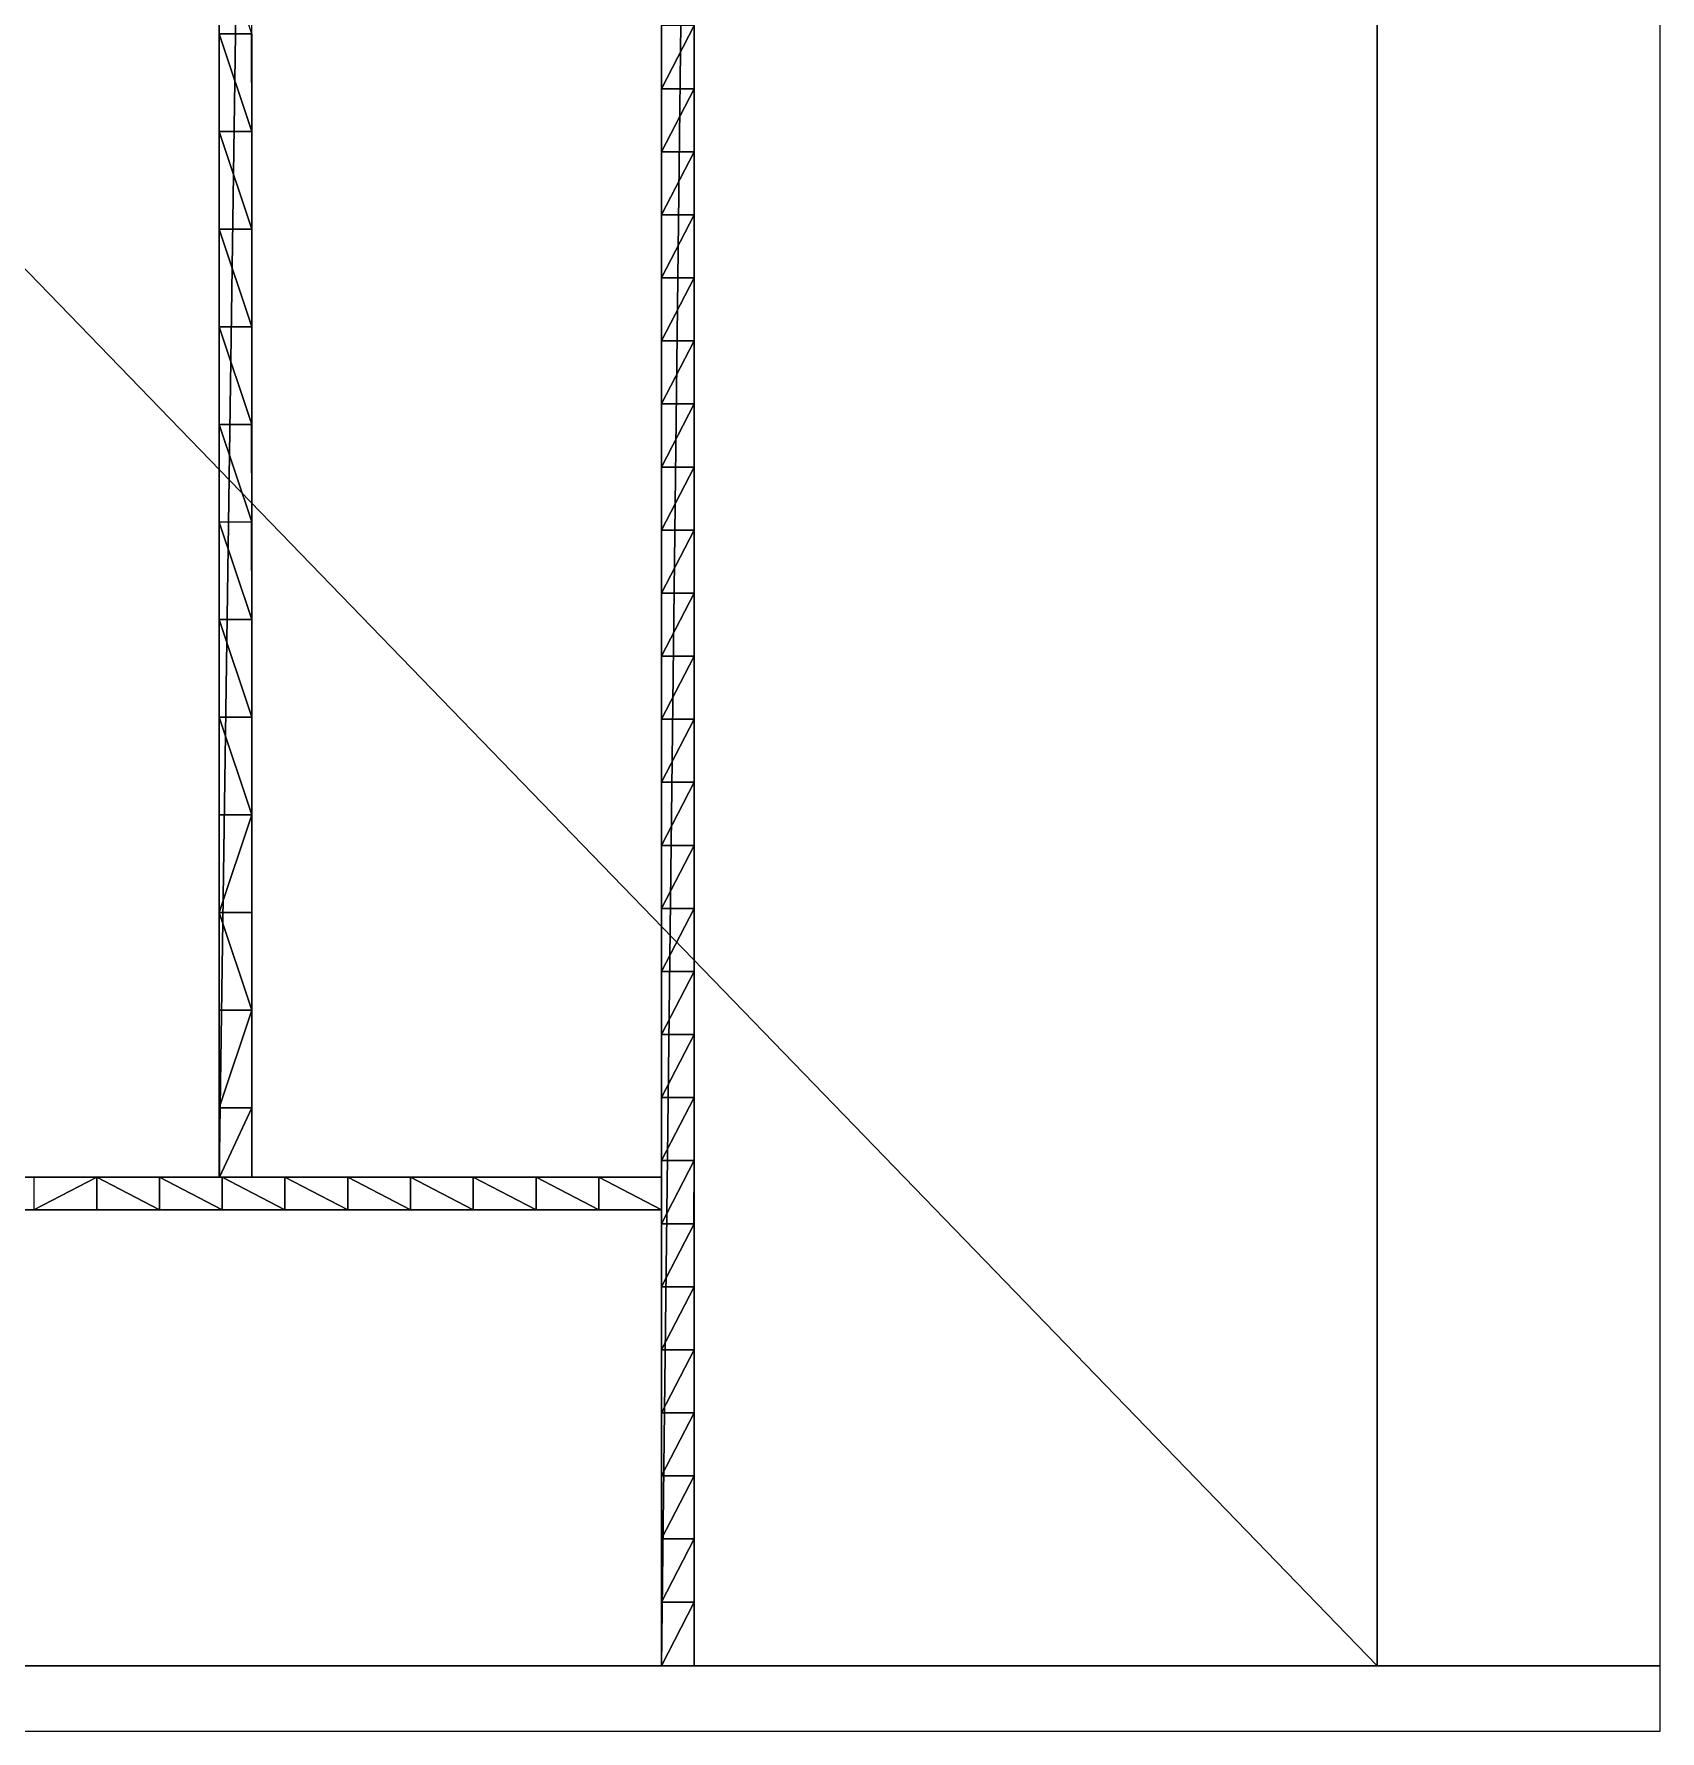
# Model space of a CAD drawing. Extents: x -240 to 260, y -480 to 0.
# Drawn here: x 10 to 260, y -480 to -219.2 of the extents above; entities that cross this region are included whole.
import ezdxf

# ---------------------------------------------------------------- set-up
doc = ezdxf.new("R2010")
doc.units = 0
doc.layers.get('0').update_dxf_attribs({"linetype": 'CONTINUOUS'})
doc.layers.add('BRANCO', color=7, linetype='CONTINUOUS')

msp = doc.modelspace()

# ---------------------------------------------------------------- linework, layer by layer
at = {"linetype": 'CONTINUOUS'}
msp.add_line((-240, -480), (260, -480), dxfattribs=at)
for points in [[(216.5, 0), (216.5, -470), (260, -470), (260, 0)], [(260, -470), (-240, -470), (-240, -480), (260, -480)]]:
    msp.add_3dface(points, dxfattribs=at)
at = {"layer": 'BRANCO'}
for points in [[(-196.5, -43.5, -74), (-196.5, -469.9996, -74), (216.5, -469.9996, -74), (-196.5, -43.5, -74)], [(-196.5, -43.5, -74), (216.5, -469.9996, -74), (216.5, -43.5, -74), (-196.5, -43.5, -74)], [(38.5, -394.8954, -73.93039), (43.48457, -43.50073, -73.93039), (38.48457, -43.50696, -73.93039), (38.5, -394.8954, -73.93039)], [(38.5, -394.8954, -73.93039), (43.5, -394.8891, -73.93039), (43.48457, -43.50073, -73.93039), (38.5, -394.8954, -73.93039)], [(106.5, -469.9996, -73.99706), (111.5, -469.9996, -73.99706), (111.5, -43.49957, -73.99706), (106.5, -469.9996, -73.99706)], [(106.5, -469.9996, -73.99706), (111.5, -43.49957, -73.99706), (106.5, -43.49957, -73.99706), (106.5, -469.9996, -73.99706)], [(216.5, -469.9996, -74), (216.5, -469.9996), (216.5, -43.5, -74), (216.5, -469.9996, -74)], [(216.5, -43.5, -74), (216.5, -469.9996), (216.5, -43.5), (216.5, -43.5, -74)], [(43.49229, -219.1949, -0.29951), (38.49229, -204.1949, -0.29951), (38.48457, -219.2028, -0.29951), (43.49229, -219.1949, -0.29951)], [(38.49229, -219.2012, -0.29951), (38.49229, -204.2012, -0.29951), (38.49229, -219.2012, -73.93039), (38.49229, -219.2012, -0.29951)], [(38.49229, -219.2012, -73.93039), (38.49229, -204.2012, -0.29951), (38.49229, -204.2012, -73.93039), (38.49229, -219.2012, -73.93039)], [(106.5, -227.6096, -0.34158), (106.5, -217.9196, -0.78316), (106.5, -227.6096, -73.99706), (106.5, -227.6096, -0.34158)], [(106.5, -227.6096, -73.99706), (106.5, -217.9196, -0.78316), (106.5, -217.9196, -73.99706), (106.5, -227.6096, -73.99706)], [(111.5, -217.9196, -0.78316), (106.5, -217.9196, -0.78316), (106.5, -227.6096, -0.34158), (111.5, -217.9196, -0.78316)], [(111.5, -217.9196, -0.78316), (106.5, -227.6096, -0.34158), (111.5, -227.6096, -0.34158), (111.5, -217.9196, -0.78316)], [(111.5, -217.9196, -0.78316), (111.5, -227.6096, -0.34158), (111.5, -227.6096, -73.99706), (111.5, -217.9196, -0.78316)], [(111.5, -217.9196, -0.78316), (111.5, -227.6096, -73.99706), (111.5, -217.9196, -73.99706), (111.5, -217.9196, -0.78316)], [(38.49294, -234.2012, -73.93039), (38.48457, -219.2028, -0.29951), (38.49229, -219.2012, -73.93039), (38.49294, -234.2012, -73.93039)], [(38.49229, -234.2012, -0.46868), (38.48457, -219.2028, -0.29951), (38.49294, -234.2012, -73.93039), (38.49229, -234.2012, -0.46868)], [(43.49229, -234.1949, -0.46868), (43.46877, -219.195, -0.29951), (38.49229, -219.195, -0.29951), (43.49229, -234.1949, -0.46868)], [(43.49229, -234.1949, -0.46868), (38.49229, -219.195, -0.29951), (38.49229, -234.2012, -0.46868), (43.49229, -234.1949, -0.46868)], [(43.48457, -219.1965, -0.29951), (43.49295, -234.1949, -73.93039), (43.49229, -219.1949, -73.93039), (43.48457, -219.1965, -0.29951)], [(43.48457, -219.1965, -0.29951), (43.49229, -234.1949, -0.46868), (43.49295, -234.1949, -73.93039), (43.48457, -219.1965, -0.29951)], [(106.5, -237.2996, -0.19423), (106.5, -227.6096, -0.34158), (106.5, -237.2996, -73.99706), (106.5, -237.2996, -0.19423)], [(106.5, -237.2996, -73.99706), (106.5, -227.6096, -0.34158), (106.5, -227.6096, -73.99706), (106.5, -237.2996, -73.99706)], [(111.5, -227.6096, -0.34158), (106.5, -227.6096, -0.34158), (106.5, -237.2996, -0.19423), (111.5, -227.6096, -0.34158)], [(111.5, -227.6096, -0.34158), (106.5, -237.2996, -0.19423), (111.5, -237.2996, -0.19423), (111.5, -227.6096, -0.34158)], [(111.5, -227.6096, -0.34158), (111.5, -237.2996, -0.19423), (111.5, -237.2996, -73.99706), (111.5, -227.6096, -0.34158)], [(111.5, -227.6096, -0.34158), (111.5, -237.2996, -73.99706), (111.5, -227.6096, -73.99706), (111.5, -227.6096, -0.34158)], [(43.49229, -249.1949, -0.97651), (43.49229, -234.1949, -0.46868), (38.49229, -234.2012, -0.46868), (43.49229, -249.1949, -0.97651)], [(38.49229, -249.2012, -0.97651), (38.49229, -234.2012, -0.46868), (38.49229, -249.2012, -73.93039), (38.49229, -249.2012, -0.97651)], [(38.49229, -249.2012, -73.93039), (38.49229, -234.2012, -0.46868), (38.49229, -234.2012, -73.93039), (38.49229, -249.2012, -73.93039)], [(43.49229, -249.1949, -0.97651), (38.49229, -234.2012, -0.46868), (38.49229, -249.2012, -0.97651), (43.49229, -249.1949, -0.97651)], [(43.49229, -234.1949, -0.46868), (43.49229, -249.1949, -0.97651), (43.49229, -249.1949, -73.93039), (43.49229, -234.1949, -0.46868)], [(43.49229, -234.1949, -0.46868), (43.49229, -249.1949, -73.93039), (43.49229, -234.1949, -73.93039), (43.49229, -234.1949, -0.46868)], [(106.5, -246.9896, -0.0467), (106.5, -237.2996, -0.19423), (106.5, -246.9896, -73.99706), (106.5, -246.9896, -0.0467)], [(106.5, -246.9896, -73.99706), (106.5, -237.2996, -0.19423), (106.5, -237.2996, -73.99706), (106.5, -246.9896, -73.99706)], [(111.5, -237.2996, -0.19423), (106.5, -237.2996, -0.19423), (106.5, -246.9896, -0.0467), (111.5, -237.2996, -0.19423)], [(111.5, -237.2996, -0.19423), (106.5, -246.9896, -0.0467), (111.5, -246.9896, -0.0467), (111.5, -237.2996, -0.19423)], [(111.5, -237.2996, -0.19423), (111.5, -246.9896, -0.0467), (111.5, -246.9896, -73.99706), (111.5, -237.2996, -0.19423)], [(111.5, -237.2996, -0.19423), (111.5, -246.9896, -73.99706), (111.5, -237.2996, -73.99706), (111.5, -237.2996, -0.19423)], [(106.5, -256.6796, -0.0467), (106.5, -246.9896, -0.0467), (106.5, -256.6796, -73.99706), (106.5, -256.6796, -0.0467)], [(106.5, -256.6796, -73.99706), (106.5, -246.9896, -0.0467), (106.5, -246.9896, -73.99706), (106.5, -256.6796, -73.99706)], [(111.5, -246.9896, -0.0467), (106.5, -246.9896, -0.0467), (106.5, -256.6796, -0.0467), (111.5, -246.9896, -0.0467)], [(111.5, -246.9896, -0.0467), (106.5, -256.6796, -0.0467), (111.5, -256.6796, 0.00294), (111.5, -246.9896, -0.0467)], [(111.5, -246.9896, -0.0467), (111.5, -256.6796, -0.0467), (111.5, -256.6796, -73.99706), (111.5, -246.9896, -0.0467)], [(111.5, -246.9896, -0.0467), (111.5, -256.6796, -73.99706), (111.5, -246.9896, -73.99706), (111.5, -246.9896, -0.0467)], [(43.49229, -264.1949, -1.82379), (43.49229, -249.1949, -0.97651), (38.49229, -249.2012, -0.97651), (43.49229, -264.1949, -1.82379)], [(38.49229, -264.2012, -1.82379), (38.49229, -249.2012, -0.97651), (38.49426, -264.2012, -73.93039), (38.49229, -264.2012, -1.82379)], [(38.49426, -264.2012, -73.93039), (38.49229, -249.2012, -0.97651), (38.49229, -249.2012, -73.93039), (38.49426, -264.2012, -73.93039)], [(43.49229, -264.1949, -1.82379), (38.49229, -249.2012, -0.97651), (38.49229, -264.2012, -1.82379), (43.49229, -264.1949, -1.82379)], [(43.49229, -249.1949, -0.97651), (43.49229, -264.1949, -1.82379), (43.49426, -264.1949, -73.93039), (43.49229, -249.1949, -0.97651)], [(43.49229, -249.1949, -0.97651), (43.49426, -264.1949, -73.93039), (43.49229, -249.1949, -73.93039), (43.49229, -249.1949, -0.97651)], [(106.5, -266.3696, -0.04529), (106.5, -256.6796, 0.00294), (106.5, -266.3696, -73.99706), (106.5, -266.3696, -0.04529)], [(106.5, -266.3696, -73.99706), (106.5, -256.6796, 0.00294), (106.5, -256.6796, -73.99706), (106.5, -266.3696, -73.99706)], [(111.5, -256.6796, 0.00294), (106.5, -256.6796, -0.0467), (106.5, -266.3696, -0.04529), (111.5, -256.6796, 0.00294)], [(111.5, -256.6796, 0.00294), (106.5, -266.3696, -0.04529), (111.5, -266.3696, -0.04529), (111.5, -256.6796, 0.00294)], [(111.5, -256.6796, 0.00294), (111.5, -266.3696, -0.04529), (111.5, -266.3696, -73.99706), (111.5, -256.6796, 0.00294)], [(111.5, -256.6796, 0.00294), (111.5, -266.3696, -73.99706), (111.5, -256.6796, -73.99706), (111.5, -256.6796, 0.00294)], [(43.49229, -279.1949, -3.01181), (43.49229, -264.1949, -1.82379), (38.49229, -264.2012, -1.82379), (43.49229, -279.1949, -3.01181)], [(38.49229, -279.2012, -3.01181), (38.49229, -264.2012, -1.82379), (38.49229, -279.2012, -73.93039), (38.49229, -279.2012, -3.01181)], [(38.49229, -279.2012, -73.93039), (38.49229, -264.2012, -1.82379), (38.49229, -264.2012, -73.93039), (38.49229, -279.2012, -73.93039)], [(43.49229, -279.1949, -3.01181), (38.49229, -264.2012, -1.82379), (38.49229, -279.2012, -3.01181), (43.49229, -279.1949, -3.01181)], [(43.49229, -264.1949, -1.82379), (43.49229, -279.1949, -3.01181), (43.49229, -279.1949, -73.93039), (43.49229, -264.1949, -1.82379)], [(43.49229, -264.1949, -1.82379), (43.49229, -279.1949, -73.93039), (43.49229, -264.1949, -73.93039), (43.49229, -264.1949, -1.82379)], [(106.5, -276.0596, -0.1914), (106.5, -266.3696, -0.04529), (106.5, -276.0596, -73.99706), (106.5, -276.0596, -0.1914)], [(106.5, -276.0596, -73.99706), (106.5, -266.3696, -0.04529), (106.5, -266.3696, -73.99706), (106.5, -276.0596, -73.99706)], [(111.5, -266.3696, -0.04529), (106.5, -266.3696, -0.04529), (106.5, -276.0596, -0.1914), (111.5, -266.3696, -0.04529)], [(111.5, -266.3696, -0.04529), (106.5, -276.0596, -0.1914), (111.5, -276.0596, -0.1914), (111.5, -266.3696, -0.04529)], [(111.5, -266.3696, -0.04529), (111.5, -276.0596, -0.1914), (111.5, -276.0596, -73.99706), (111.5, -266.3696, -0.04529)], [(111.5, -266.3696, -0.04529), (111.5, -276.0596, -73.99706), (111.5, -266.3696, -73.99706), (111.5, -266.3696, -0.04529)], [(106.5, -285.7496, -0.43545), (106.5, -276.0596, -0.1914), (106.5, -285.7496, -73.99706), (106.5, -285.7496, -0.43545)], [(106.5, -285.7496, -73.99706), (106.5, -276.0596, -0.1914), (106.5, -276.0596, -73.99706), (106.5, -285.7496, -73.99706)], [(111.5, -276.0596, -0.1914), (106.5, -276.0596, -0.1914), (106.5, -285.7496, -0.43545), (111.5, -276.0596, -0.1914)], [(111.5, -276.0596, -0.1914), (106.5, -285.7496, -0.43545), (111.5, -285.7496, -0.43545), (111.5, -276.0596, -0.1914)], [(111.5, -276.0596, -0.1914), (111.5, -285.7496, -0.43545), (111.5, -285.7496, -73.99706), (111.5, -276.0596, -0.1914)], [(111.5, -276.0596, -0.1914), (111.5, -285.7496, -73.99706), (111.5, -276.0596, -73.99706), (111.5, -276.0596, -0.1914)], [(43.49229, -294.1949, -4.54241), (43.4736, -279.1949, -3.01181), (38.49229, -279.2012, -3.01181), (43.49229, -294.1949, -4.54241)], [(38.49229, -294.2012, -4.54241), (38.49229, -279.2012, -3.01181), (38.49229, -294.2012, -73.93039), (38.49229, -294.2012, -4.54241)], [(38.49229, -294.2012, -73.93039), (38.49229, -279.2012, -3.01181), (38.49229, -279.2012, -73.93039), (38.49229, -294.2012, -73.93039)], [(43.49229, -294.1949, -4.54241), (38.49229, -279.2012, -3.01181), (38.49229, -294.2012, -4.54241), (43.49229, -294.1949, -4.54241)], [(43.49229, -279.1949, -3.01181), (43.49229, -294.1949, -4.54241), (43.49229, -294.1949, -73.93039), (43.49229, -279.1949, -3.01181)], [(43.49229, -279.1949, -3.01181), (43.49229, -294.1949, -73.93039), (43.49229, -279.1949, -73.93039), (43.49229, -279.1949, -3.01181)], [(106.5, -295.4396, -0.7775), (106.5, -285.7496, -0.43545), (106.5, -295.4396, -73.99706), (106.5, -295.4396, -0.7775)], [(106.5, -295.4396, -73.99706), (106.5, -285.7496, -0.43545), (106.5, -285.7496, -73.99706), (106.5, -295.4396, -73.99706)], [(111.5, -285.7496, -0.43545), (106.5, -285.7496, -0.43545), (106.5, -295.4396, -0.7775), (111.5, -285.7496, -0.43545)], [(111.5, -285.7496, -0.43545), (106.5, -295.4396, -0.7775), (111.5, -295.4396, -0.7775), (111.5, -285.7496, -0.43545)], [(111.5, -285.7496, -0.43545), (111.5, -295.4396, -0.7775), (111.5, -295.4396, -73.99706), (111.5, -285.7496, -0.43545)], [(111.5, -285.7496, -0.43545), (111.5, -295.4396, -73.99706), (111.5, -285.7496, -73.99706), (111.5, -285.7496, -0.43545)], [(43.49229, -309.1949, -6.41798), (43.4736, -294.1949, -4.54241), (38.49229, -294.2012, -4.54241), (43.49229, -309.1949, -6.41798)], [(38.49229, -309.2012, -6.41798), (38.49229, -294.2012, -4.54241), (38.49624, -309.2012, -73.93039), (38.49229, -309.2012, -6.41798)], [(38.49624, -309.2012, -73.93039), (38.49229, -294.2012, -4.54241), (38.49229, -294.2012, -73.93039), (38.49624, -309.2012, -73.93039)], [(43.49229, -309.1949, -6.41798), (38.49229, -294.2012, -4.54241), (38.49229, -309.2012, -6.41798), (43.49229, -309.1949, -6.41798)], [(43.49229, -294.1949, -4.54241), (43.49229, -309.1949, -6.41798), (43.49624, -309.1949, -73.93039), (43.49229, -294.1949, -4.54241)], [(43.49229, -294.1949, -4.54241), (43.49624, -309.1949, -73.93039), (43.49229, -294.1949, -73.93039), (43.49229, -294.1949, -4.54241)], [(106.5, -305.1296, -1.21766), (106.5, -295.4396, -0.7775), (106.5, -305.1296, -73.99706), (106.5, -305.1296, -1.21766)], [(106.5, -305.1296, -73.99706), (106.5, -295.4396, -0.7775), (106.5, -295.4396, -73.99706), (106.5, -305.1296, -73.99706)], [(111.5, -295.4396, -0.7775), (106.5, -295.4396, -0.7775), (106.5, -305.1296, -1.21766), (111.5, -295.4396, -0.7775)], [(111.5, -295.4396, -0.7775), (106.5, -305.1296, -1.21766), (111.5, -305.1296, -1.21766), (111.5, -295.4396, -0.7775)], [(111.5, -295.4396, -0.7775), (111.5, -305.1296, -1.21766), (111.5, -305.1296, -73.99706), (111.5, -295.4396, -0.7775)], [(111.5, -295.4396, -0.7775), (111.5, -305.1296, -73.99706), (111.5, -295.4396, -73.99706), (111.5, -295.4396, -0.7775)], [(106.5, -314.8195, -1.75607), (106.5, -305.1296, -1.21766), (106.5, -314.8195, -73.99706), (106.5, -314.8195, -1.75607)], [(106.5, -314.8195, -73.99706), (106.5, -305.1296, -1.21766), (106.5, -305.1296, -73.99706), (106.5, -314.8195, -73.99706)], [(111.5, -305.1296, -1.21766), (106.5, -305.1296, -1.21766), (106.5, -314.8195, -1.75607), (111.5, -305.1296, -1.21766)], [(111.5, -305.1296, -1.21766), (106.5, -314.8195, -1.75607), (111.5, -314.8195, -1.75607), (111.5, -305.1296, -1.21766)], [(111.5, -305.1296, -1.21766), (111.5, -314.8195, -1.75607), (111.5, -314.8195, -73.99706), (111.5, -305.1296, -1.21766)], [(111.5, -305.1296, -1.21766), (111.5, -314.8195, -73.99706), (111.5, -305.1296, -73.99706), (111.5, -305.1296, -1.21766)], [(43.49229, -324.1949, -8.64148), (43.49229, -309.1949, -6.41798), (38.49229, -309.2012, -6.41798), (43.49229, -324.1949, -8.64148)], [(38.49229, -324.2012, -8.64148), (38.49229, -309.2012, -6.41798), (38.49229, -324.2012, -73.93039), (38.49229, -324.2012, -8.64148)], [(38.49229, -324.2012, -73.93039), (38.49229, -309.2012, -6.41798), (38.49229, -309.2012, -73.93039), (38.49229, -324.2012, -73.93039)], [(43.49229, -324.1949, -8.64148), (38.49229, -309.2012, -6.41798), (38.49229, -324.2012, -8.64148), (43.49229, -324.1949, -8.64148)], [(43.49229, -309.1949, -6.41798), (43.49229, -324.1949, -8.64148), (43.49229, -324.1949, -73.93039), (43.49229, -309.1949, -6.41798)], [(43.49229, -309.1949, -6.41798), (43.49229, -324.1949, -73.93039), (43.49229, -309.1949, -73.93039), (43.49229, -309.1949, -6.41798)], [(106.5, -324.5096, -2.39289), (106.5, -314.8195, -1.75607), (106.5, -324.5096, -73.99706), (106.5, -324.5096, -2.39289)], [(106.5, -324.5096, -73.99706), (106.5, -314.8195, -1.75607), (106.5, -314.8195, -73.99706), (106.5, -324.5096, -73.99706)], [(111.5, -314.8195, -1.75607), (106.5, -314.8195, -1.75607), (106.5, -324.5096, -2.39289), (111.5, -314.8195, -1.75607)], [(111.5, -314.8195, -1.75607), (106.5, -324.5096, -2.39289), (111.5, -324.5096, -2.39289), (111.5, -314.8195, -1.75607)], [(111.5, -314.8195, -1.75607), (111.5, -324.5096, -2.39289), (111.5, -324.5096, -73.99706), (111.5, -314.8195, -1.75607)], [(111.5, -314.8195, -1.75607), (111.5, -324.5096, -73.99706), (111.5, -314.8195, -73.99706), (111.5, -314.8195, -1.75607)], [(43.49229, -339.1949, -11.21646), (43.49229, -324.1949, -8.64148), (38.49229, -324.1951, -8.64058), (43.49229, -339.1949, -11.21646)], [(43.49229, -339.1949, -11.21646), (38.49229, -324.1951, -8.64058), (38.49229, -339.2012, -11.21646), (43.49229, -339.1949, -11.21646)], [(38.49229, -339.2012, -11.21646), (38.49229, -324.2012, -8.64148), (38.49229, -339.2012, -73.93039), (38.49229, -339.2012, -11.21646)], [(38.49229, -339.2012, -73.93039), (38.49229, -324.2012, -8.64148), (38.49229, -324.2012, -73.93039), (38.49229, -339.2012, -73.93039)], [(43.49229, -324.1949, -8.64148), (43.49229, -339.1949, -11.21646), (43.49229, -339.1949, -73.93039), (43.49229, -324.1949, -8.64148)], [(43.49229, -324.1949, -8.64148), (43.49229, -339.1949, -73.93039), (43.49229, -324.1949, -73.93039), (43.49229, -324.1949, -8.64148)], [(106.5, -334.1996, -3.12832), (106.5, -324.5096, -2.39289), (106.5, -334.1996, -73.99706), (106.5, -334.1996, -3.12832)], [(106.5, -334.1996, -73.99706), (106.5, -324.5096, -2.39289), (106.5, -324.5096, -73.99706), (106.5, -334.1996, -73.99706)], [(111.5, -324.5096, -2.39289), (106.5, -324.5096, -2.39289), (106.5, -334.1996, -3.12832), (111.5, -324.5096, -2.39289)], [(111.5, -324.5096, -2.39289), (106.5, -334.1996, -3.12832), (111.5, -334.1996, -3.12832), (111.5, -324.5096, -2.39289)], [(111.5, -324.5096, -2.39289), (111.5, -334.1996, -3.12832), (111.5, -334.1996, -73.99706), (111.5, -324.5096, -2.39289)], [(111.5, -324.5096, -2.39289), (111.5, -334.1996, -73.99706), (111.5, -324.5096, -73.99706), (111.5, -324.5096, -2.39289)], [(106.5, -343.8896, -3.96258), (106.5, -334.1996, -3.12832), (106.5, -343.8896, -73.99706), (106.5, -343.8896, -3.96258)], [(106.5, -343.8896, -73.99706), (106.5, -334.1996, -3.12832), (106.5, -334.1996, -73.99706), (106.5, -343.8896, -73.99706)], [(111.5, -334.1996, -3.12832), (106.5, -334.1996, -3.12832), (106.5, -343.8896, -3.96258), (111.5, -334.1996, -3.12832)], [(111.5, -334.1996, -3.12832), (106.5, -343.8896, -3.96258), (111.5, -343.8896, -3.96258), (111.5, -334.1996, -3.12832)], [(111.5, -334.1996, -3.12832), (111.5, -343.8896, -3.96258), (111.5, -343.8896, -73.99706), (111.5, -334.1996, -3.12832)], [(111.5, -334.1996, -3.12832), (111.5, -343.8896, -73.99706), (111.5, -334.1996, -73.99706), (111.5, -334.1996, -3.12832)], [(43.49229, -339.201, -11.2175), (38.49229, -339.2012, -11.2175), (38.49229, -354.2012, -14.14708), (43.49229, -339.201, -11.2175)], [(43.49229, -339.201, -11.2175), (38.49229, -354.2012, -14.14708), (43.49229, -354.2009, -14.14826), (43.49229, -339.201, -11.2175)], [(38.49229, -354.2012, -14.14708), (38.49229, -339.2012, -11.21646), (38.49229, -354.2012, -73.93039), (38.49229, -354.2012, -14.14708)], [(38.49229, -354.2012, -73.93039), (38.49229, -339.2012, -11.21646), (38.49229, -339.2012, -73.93039), (38.49229, -354.2012, -73.93039)], [(43.49229, -339.1949, -11.21646), (43.49229, -354.1949, -14.14708), (43.49229, -354.1949, -73.93039), (43.49229, -339.1949, -11.21646)], [(43.49229, -339.1949, -11.21646), (43.49229, -354.1949, -73.93039), (43.49229, -339.1949, -73.93039), (43.49229, -339.1949, -11.21646)], [(106.5, -353.5796, -4.89594), (106.5, -343.8896, -3.96258), (106.5, -353.5796, -73.99706), (106.5, -353.5796, -4.89594)], [(106.5, -353.5796, -73.99706), (106.5, -343.8896, -3.96258), (106.5, -343.8896, -73.99706), (106.5, -353.5796, -73.99706)], [(111.5, -343.8896, -3.96258), (106.5, -343.8896, -3.96258), (106.5, -353.5796, -4.89594), (111.5, -343.8896, -3.96258)], [(111.5, -343.8896, -3.96258), (106.5, -353.5796, -4.89594), (111.5, -353.5796, -4.89594), (111.5, -343.8896, -3.96258)], [(111.5, -343.8896, -3.96258), (111.5, -353.5796, -4.89594), (111.5, -353.5796, -73.99706), (111.5, -343.8896, -3.96258)], [(111.5, -343.8896, -3.96258), (111.5, -353.5796, -73.99706), (111.5, -343.8896, -73.99706), (111.5, -343.8896, -3.96258)], [(38.49229, -354.2012, -14.14826), (43.49229, -369.2008, -17.43961), (43.49229, -354.1949, -14.14708), (38.49229, -354.2012, -14.14826)], [(38.49229, -369.2012, -17.43818), (38.49229, -354.2012, -14.14708), (38.49229, -369.2012, -73.93039), (38.49229, -369.2012, -17.43818)], [(38.49229, -369.2012, -73.93039), (38.49229, -354.2012, -14.14708), (38.49229, -354.2012, -73.93039), (38.49229, -369.2012, -73.93039)], [(38.49229, -354.2012, -14.14826), (38.49229, -369.2012, -17.43818), (43.49229, -369.2008, -17.43961), (38.49229, -354.2012, -14.14826)], [(43.49229, -354.1949, -14.14708), (43.49229, -369.1949, -17.43818), (43.49229, -369.1949, -73.93039), (43.49229, -354.1949, -14.14708)], [(43.49229, -354.1949, -14.14708), (43.49229, -369.1949, -73.93039), (43.49229, -354.1949, -73.93039), (43.49229, -354.1949, -14.14708)], [(106.5, -363.2696, -5.92868), (106.5, -353.5796, -4.89594), (106.5, -363.2696, -73.99706), (106.5, -363.2696, -5.92868)], [(106.5, -363.2696, -73.99706), (106.5, -353.5796, -4.89594), (106.5, -353.5796, -73.99706), (106.5, -363.2696, -73.99706)], [(111.5, -353.5796, -4.89594), (106.5, -353.5796, -4.89594), (106.5, -363.2696, -5.92868), (111.5, -353.5796, -4.89594)], [(111.5, -353.5796, -4.89594), (106.5, -363.2696, -5.92868), (111.5, -363.2696, -5.92868), (111.5, -353.5796, -4.89594)], [(111.5, -353.5796, -4.89594), (111.5, -363.2696, -5.92868), (111.5, -363.2696, -73.99706), (111.5, -353.5796, -4.89594)], [(111.5, -353.5796, -4.89594), (111.5, -363.2696, -73.99706), (111.5, -353.5796, -73.99706), (111.5, -353.5796, -4.89594)], [(106.5, -372.9596, -7.06114), (106.5, -363.2696, -5.92868), (106.5, -372.9596, -73.99706), (106.5, -372.9596, -7.06114)], [(106.5, -372.9596, -73.99706), (106.5, -363.2696, -5.92868), (106.5, -363.2696, -73.99706), (106.5, -372.9596, -73.99706)], [(111.5, -363.2696, -5.92868), (106.5, -363.2696, -5.92868), (106.5, -372.9596, -7.06114), (111.5, -363.2696, -5.92868)], [(111.5, -363.2696, -5.92868), (106.5, -372.9596, -7.06114), (111.5, -372.9596, -7.06114), (111.5, -363.2696, -5.92868)], [(111.5, -363.2696, -5.92868), (111.5, -372.9596, -7.06114), (111.5, -372.9596, -73.99706), (111.5, -363.2696, -5.92868)], [(111.5, -363.2696, -5.92868), (111.5, -372.9596, -73.99706), (111.5, -363.2696, -73.99706), (111.5, -363.2696, -5.92868)], [(43.49229, -369.1949, -17.43818), (38.49229, -369.2012, -17.43818), (38.49229, -384.2012, -21.09527), (43.49229, -369.1949, -17.43818)], [(43.49229, -369.1949, -17.43818), (38.49229, -384.2012, -21.09527), (43.49229, -384.2008, -21.0967), (43.49229, -369.1949, -17.43818)], [(38.49229, -384.2012, -21.09527), (38.49229, -369.2012, -17.43818), (38.49229, -384.2012, -73.93039), (38.49229, -384.2012, -21.09527)], [(38.49229, -384.2012, -73.93039), (38.49229, -369.2012, -17.43818), (38.49229, -369.2012, -73.93039), (38.49229, -384.2012, -73.93039)], [(43.49229, -369.1949, -17.43818), (43.49229, -384.1949, -21.09527), (43.49229, -384.1949, -73.93039), (43.49229, -369.1949, -17.43818)], [(43.49229, -369.1949, -17.43818), (43.49229, -384.1949, -73.93039), (43.49229, -369.1949, -73.93039), (43.49229, -369.1949, -17.43818)], [(106.5, -382.6496, -8.29366), (106.5, -372.9596, -7.06114), (106.5, -382.6496, -73.99706), (106.5, -382.6496, -8.29366)], [(106.5, -382.6496, -73.99706), (106.5, -372.9596, -7.06114), (106.5, -372.9596, -73.99706), (106.5, -382.6496, -73.99706)], [(111.5, -372.9596, -7.06114), (106.5, -372.9596, -7.06114), (106.5, -382.6496, -8.29366), (111.5, -372.9596, -7.06114)], [(111.5, -372.9596, -7.06114), (106.5, -382.6496, -8.29366), (111.5, -382.6496, -8.29366), (111.5, -372.9596, -7.06114)], [(111.5, -372.9596, -7.06114), (111.5, -382.6496, -8.29366), (111.5, -382.6496, -73.99706), (111.5, -372.9596, -7.06114)], [(111.5, -372.9596, -7.06114), (111.5, -382.6496, -73.99706), (111.5, -372.9596, -73.99706), (111.5, -372.9596, -7.06114)], [(106.5, -392.3396, -9.62663), (106.5, -382.6496, -8.29366), (106.5, -392.3396, -73.99706), (106.5, -392.3396, -9.62663)], [(106.5, -392.3396, -73.99706), (106.5, -382.6496, -8.29366), (106.5, -382.6496, -73.99706), (106.5, -392.3396, -73.99706)], [(111.5, -382.6496, -8.29366), (106.5, -382.6496, -8.29366), (106.5, -392.3396, -9.62663), (111.5, -382.6496, -8.29366)], [(111.5, -382.6496, -8.29366), (106.5, -392.3396, -9.62663), (111.5, -392.3396, -9.62663), (111.5, -382.6496, -8.29366)], [(111.5, -382.6496, -8.29366), (111.5, -392.3396, -9.62663), (111.5, -392.3396, -73.99706), (111.5, -382.6496, -8.29366)], [(111.5, -382.6496, -8.29366), (111.5, -392.3396, -73.99706), (111.5, -382.6496, -73.99706), (111.5, -382.6496, -8.29366)], [(43.49229, -384.2008, -21.0967), (38.49229, -384.2046, -21.09617), (38.50561, -394.8954, -23.93039), (43.49229, -384.2008, -21.0967)], [(38.5, -394.8954, -23.9295), (38.49229, -384.2012, -21.09527), (38.5, -394.8954, -73.93039), (38.5, -394.8954, -23.9295)], [(38.5, -394.8954, -73.93039), (38.49229, -384.2012, -21.09527), (38.49229, -384.2012, -73.93039), (38.5, -394.8954, -73.93039)], [(43.49229, -384.2008, -21.0967), (38.50561, -394.8954, -23.93039), (43.5, -394.8891, -23.93039), (43.49229, -384.2008, -21.0967)], [(43.49229, -384.1949, -21.09527), (43.5, -394.8891, -23.9295), (43.5, -394.8891, -73.93039), (43.49229, -384.1949, -21.09527)], [(43.49229, -384.1949, -21.09527), (43.5, -394.8891, -73.93039), (43.49229, -384.1949, -73.93039), (43.49229, -384.1949, -21.09527)], [(106.5, -402.0296, -11.06049), (106.5, -392.3396, -9.62663), (106.4763, -402.0296, -73.99706), (106.5, -402.0296, -11.06049)], [(106.4763, -402.0296, -73.99706), (106.5, -392.3396, -9.62663), (106.5, -392.3396, -73.99706), (106.4763, -402.0296, -73.99706)], [(111.5, -392.3396, -9.62663), (106.5, -392.3396, -9.62663), (106.5, -402.0296, -11.06049), (111.5, -392.3396, -9.62663)], [(111.5, -392.3396, -9.62663), (106.5, -402.0296, -11.06049), (111.5, -402.0296, -11.06237), (111.5, -392.3396, -9.62663)], [(111.5, -392.3396, -9.62663), (111.5, -402.0296, -11.06049), (111.4763, -402.0296, -73.99706), (111.5, -392.3396, -9.62663)], [(111.5, -392.3396, -9.62663), (111.4763, -402.0296, -73.99706), (111.5, -392.3396, -73.99706), (111.5, -392.3396, -9.62663)], [(0.34847, -394.888, -73.99433), (9.99847, -394.888, 0.1775), (10, -394.888, -73.99433), (0.34847, -394.888, -73.99433)], [(19.64847, -399.888, -0.04864), (19.64847, -394.888, -0.04864), (9.99847, -399.888, 0.1775), (19.64847, -399.888, -0.04864)], [(9.99847, -399.888, 0.1775), (19.64847, -394.888, -0.04864), (9.99847, -394.888, 0.1775), (9.99847, -399.888, 0.1775)], [(9.99847, -394.888, 0.1775), (19.64847, -394.888, -0.04864), (10, -394.888, -73.99433), (9.99847, -394.888, 0.1775)], [(10, -394.888, -73.99433), (19.64847, -394.888, -0.04864), (19.64847, -394.888, -73.99433), (10, -394.888, -73.99433)], [(19.64847, -399.888, -0.04864), (29.29847, -399.888, -0.72857), (19.64847, -394.888, -0.04864), (19.64847, -399.888, -0.04864)], [(19.64847, -394.888, -0.04864), (29.29847, -399.888, -0.72857), (29.29847, -394.888, -0.72857), (19.64847, -394.888, -0.04864)], [(19.64847, -394.888, -0.04864), (29.29847, -394.888, -0.72857), (19.64847, -394.888, -73.99433), (19.64847, -394.888, -0.04864)], [(19.64847, -394.888, -73.99433), (29.29847, -394.888, -0.72857), (29.29847, -394.888, -73.99433), (19.64847, -394.888, -73.99433)], [(29.29847, -399.888, -0.72857), (38.94847, -399.888, -1.86682), (29.29847, -394.888, -0.72857), (29.29847, -399.888, -0.72857)], [(29.29847, -394.888, -0.72857), (38.94847, -399.888, -1.86682), (38.94847, -394.888, -1.86682), (29.29847, -394.888, -0.72857)], [(29.29847, -394.888, -0.72857), (38.94847, -394.888, -1.86682), (29.29847, -394.888, -73.99433), (29.29847, -394.888, -0.72857)], [(29.29847, -394.888, -73.99433), (38.94847, -394.888, -1.86682), (38.94847, -394.888, -73.99433), (29.29847, -394.888, -73.99433)], [(43.5, -394.8891, -73.93039), (43.5, -394.8891, -23.93039), (38.5, -394.8954, -23.93039), (43.5, -394.8891, -73.93039)], [(43.5, -394.8891, -73.93039), (38.5, -394.8954, -23.93039), (38.5, -394.8954, -73.93039), (43.5, -394.8891, -73.93039)], [(38.94847, -399.888, -1.86682), (48.59847, -399.888, -3.47112), (38.94847, -394.888, -1.86682), (38.94847, -399.888, -1.86682)], [(38.94847, -394.888, -1.86682), (48.59847, -399.888, -3.47112), (48.59847, -394.888, -3.47112), (38.94847, -394.888, -1.86682)], [(38.94847, -394.888, -1.86682), (48.59847, -394.888, -3.47112), (38.94847, -394.888, -73.99433), (38.94847, -394.888, -1.86682)], [(38.94847, -394.888, -73.99433), (48.59847, -394.888, -3.47112), (48.59847, -394.888, -73.99433), (38.94847, -394.888, -73.99433)], [(48.59847, -399.888, -3.47112), (58.24847, -399.888, -5.55269), (48.59847, -394.888, -3.47112), (48.59847, -399.888, -3.47112)], [(48.59847, -394.888, -3.47112), (58.24847, -399.888, -5.55269), (58.24847, -394.888, -5.55269), (48.59847, -394.888, -3.47112)], [(48.59847, -394.888, -3.47112), (58.24847, -394.888, -5.55269), (48.59847, -394.888, -73.99433), (48.59847, -394.888, -3.47112)], [(48.59847, -394.888, -73.99433), (58.24847, -394.888, -5.55269), (58.24847, -394.888, -73.99433), (48.59847, -394.888, -73.99433)], [(58.24847, -399.888, -5.55269), (67.89847, -399.888, -8.12658), (58.24847, -394.888, -5.55269), (58.24847, -399.888, -5.55269)], [(58.24847, -394.888, -5.55269), (67.89847, -399.888, -8.12658), (67.89847, -394.888, -8.12658), (58.24847, -394.888, -5.55269)], [(58.24847, -394.888, -5.55269), (67.89847, -394.888, -8.12658), (58.24847, -394.888, -73.99433), (58.24847, -394.888, -5.55269)], [(58.24847, -394.888, -73.99433), (67.89847, -394.888, -8.12658), (67.89847, -394.888, -73.99433), (58.24847, -394.888, -73.99433)], [(67.89847, -399.888, -8.12658), (77.54847, -399.888, -11.21233), (67.89847, -394.888, -8.12658), (67.89847, -399.888, -8.12658)], [(67.89847, -394.888, -8.12658), (77.54847, -399.888, -11.21233), (77.54847, -394.888, -11.21233), (67.89847, -394.888, -8.12658)], [(67.89847, -394.888, -8.12658), (77.54847, -394.888, -11.21233), (67.89847, -394.888, -73.99433), (67.89847, -394.888, -8.12658)], [(67.89847, -394.888, -73.99433), (77.54847, -394.888, -11.21233), (77.54847, -394.888, -73.99433), (67.89847, -394.888, -73.99433)], [(77.54847, -399.888, -11.21233), (87.19847, -399.888, -14.83476), (77.54847, -394.888, -11.21233), (77.54847, -399.888, -11.21233)], [(77.54847, -394.888, -11.21233), (87.19847, -399.888, -14.83476), (87.19847, -394.888, -14.83476), (77.54847, -394.888, -11.21233)], [(77.54847, -394.888, -11.21233), (87.19847, -394.888, -14.83476), (77.54847, -394.888, -73.99433), (77.54847, -394.888, -11.21233)], [(77.54847, -394.888, -73.99433), (87.19847, -394.888, -14.83476), (87.19847, -394.888, -73.99433), (77.54847, -394.888, -73.99433)], [(87.19847, -399.888, -14.83476), (96.84847, -399.888, -19.02507), (87.19847, -394.888, -14.83476), (87.19847, -399.888, -14.83476)], [(87.19847, -394.888, -14.83476), (96.84847, -399.888, -19.02507), (96.84847, -394.888, -19.02507), (87.19847, -394.888, -14.83476)], [(87.19847, -394.888, -14.83476), (96.84847, -394.888, -19.02507), (87.19847, -394.888, -73.99433), (87.19847, -394.888, -14.83476)], [(87.19847, -394.888, -73.99433), (96.84847, -394.888, -19.02507), (96.84847, -394.888, -73.99433), (87.19847, -394.888, -73.99433)], [(96.84847, -399.888, -19.02507), (106.4985, -399.888, -23.8225), (96.84847, -394.888, -19.02507), (96.84847, -399.888, -19.02507)], [(96.84847, -394.888, -19.02507), (106.4985, -399.888, -23.8225), (106.4985, -394.888, -23.8225), (96.84847, -394.888, -19.02507)], [(96.84847, -394.888, -19.02507), (106.4985, -394.888, -23.8225), (96.84847, -394.888, -73.99433), (96.84847, -394.888, -19.02507)], [(96.84847, -394.888, -73.99433), (106.4985, -394.888, -23.8225), (106.5, -394.888, -73.99433), (96.84847, -394.888, -73.99433)], [(106.4985, -394.888, -23.8225), (106.5, -394.888, -73.99433), (106.5, -399.888, -73.99433), (106.4985, -394.888, -23.8225)], [(106.4985, -394.888, -23.8225), (106.5, -399.888, -73.99433), (106.4985, -399.888, -23.8225), (106.4985, -394.888, -23.8225)], [(9.99847, -399.888, 0.1775), (0.34847, -399.888, -73.99433), (10, -399.888, -73.99433), (9.99847, -399.888, 0.1775)], [(19.64847, -399.888, -0.04864), (9.99847, -399.888, 0.1775), (10, -399.888, -73.99433), (19.64847, -399.888, -0.04864)], [(19.64847, -399.888, -0.04864), (10, -399.888, -73.99433), (19.64847, -399.888, -73.99433), (19.64847, -399.888, -0.04864)], [(29.29847, -399.888, -0.72857), (19.64847, -399.888, -0.04864), (19.64847, -399.888, -73.99433), (29.29847, -399.888, -0.72857)], [(29.29847, -399.888, -0.72857), (19.64847, -399.888, -73.99433), (29.29847, -399.888, -73.99433), (29.29847, -399.888, -0.72857)], [(38.94847, -399.888, -1.86682), (29.29847, -399.888, -0.72857), (29.29847, -399.888, -73.99433), (38.94847, -399.888, -1.86682)], [(38.94847, -399.888, -1.86682), (29.29847, -399.888, -73.99433), (38.94847, -399.888, -73.99433), (38.94847, -399.888, -1.86682)], [(48.59847, -399.888, -3.47112), (38.94847, -399.888, -1.86682), (38.94847, -399.888, -73.99433), (48.59847, -399.888, -3.47112)], [(48.59847, -399.888, -3.47112), (38.94847, -399.888, -73.99433), (48.59847, -399.888, -73.99433), (48.59847, -399.888, -3.47112)], [(58.24847, -399.888, -5.55269), (48.59847, -399.888, -3.47112), (48.59847, -399.888, -73.99433), (58.24847, -399.888, -5.55269)], [(58.24847, -399.888, -5.55269), (48.59847, -399.888, -73.99433), (58.24847, -399.888, -73.99433), (58.24847, -399.888, -5.55269)], [(67.89847, -399.888, -8.12658), (58.24847, -399.888, -5.55269), (58.24847, -399.888, -73.99433), (67.89847, -399.888, -8.12658)], [(67.89847, -399.888, -8.12658), (58.24847, -399.888, -73.99433), (67.89847, -399.888, -73.99433), (67.89847, -399.888, -8.12658)], [(77.54847, -399.888, -11.21233), (67.89847, -399.888, -8.12658), (67.89847, -399.888, -73.99433), (77.54847, -399.888, -11.21233)], [(77.54847, -399.888, -11.21233), (67.89847, -399.888, -73.99433), (77.54847, -399.888, -73.99433), (77.54847, -399.888, -11.21233)], [(87.19847, -399.888, -14.83476), (77.54847, -399.888, -11.21233), (77.54847, -399.888, -73.99433), (87.19847, -399.888, -14.83476)], [(87.19847, -399.888, -14.83476), (77.54847, -399.888, -73.99433), (87.19847, -399.888, -73.99433), (87.19847, -399.888, -14.83476)], [(96.84847, -399.888, -19.02507), (87.19847, -399.888, -14.83476), (87.19847, -399.888, -73.99433), (96.84847, -399.888, -19.02507)], [(96.84847, -399.888, -19.02507), (87.19847, -399.888, -73.99433), (96.84847, -399.888, -73.99433), (96.84847, -399.888, -19.02507)], [(106.4985, -399.888, -23.8225), (96.84847, -399.888, -19.02507), (96.84847, -399.888, -73.99433), (106.4985, -399.888, -23.8225)], [(106.4985, -399.888, -23.8225), (96.84847, -399.888, -73.99433), (106.5, -399.888, -73.99433), (106.4985, -399.888, -23.8225)], [(106.5, -411.7196, -12.59568), (106.5, -402.0296, -11.06049), (106.5, -411.7196, -73.99706), (106.5, -411.7196, -12.59568)], [(106.5, -411.7196, -73.99706), (106.5, -402.0296, -11.06049), (106.5, -402.0296, -73.99706), (106.5, -411.7196, -73.99706)], [(111.5, -402.0296, -11.06049), (106.5, -402.0296, -11.06049), (106.5, -411.7196, -12.59568), (111.5, -402.0296, -11.06049)], [(111.5, -402.0296, -11.06049), (106.5, -411.7196, -12.59568), (111.5, -411.7196, -12.59568), (111.5, -402.0296, -11.06049)], [(111.5, -402.0296, -11.06049), (111.5, -411.7196, -12.59568), (111.5, -411.7196, -73.99706), (111.5, -402.0296, -11.06049)], [(111.5, -402.0296, -11.06049), (111.5, -411.7196, -73.99706), (111.5, -402.0296, -73.99706), (111.5, -402.0296, -11.06049)], [(106.5, -421.4096, -14.2327), (106.5, -411.7196, -12.59568), (106.5, -421.4096, -73.99706), (106.5, -421.4096, -14.2327)], [(106.5, -421.4096, -73.99706), (106.5, -411.7196, -12.59568), (106.5, -411.7196, -73.99706), (106.5, -421.4096, -73.99706)], [(111.5, -411.7196, -12.59568), (106.5, -411.7196, -12.59568), (106.5, -421.4096, -14.2327), (111.5, -411.7196, -12.59568)], [(111.5, -411.7196, -12.59568), (106.5, -421.4096, -14.2327), (111.5, -421.4096, -14.2327), (111.5, -411.7196, -12.59568)], [(111.5, -411.7196, -12.59568), (111.5, -421.4096, -14.2327), (111.5, -421.4096, -73.99706), (111.5, -411.7196, -12.59568)], [(111.5, -411.7196, -12.59568), (111.5, -421.4096, -73.99706), (111.5, -411.7196, -73.99706), (111.5, -411.7196, -12.59568)], [(106.5, -431.0996, -15.97208), (106.5, -421.4096, -14.2327), (106.5, -431.0996, -73.99706), (106.5, -431.0996, -15.97208)], [(106.5, -431.0996, -73.99706), (106.5, -421.4096, -14.2327), (106.5, -421.4096, -73.99706), (106.5, -431.0996, -73.99706)], [(111.5, -421.4096, -14.2327), (106.5, -421.4096, -14.2327), (106.5, -431.0996, -15.97208), (111.5, -421.4096, -14.2327)], [(111.5, -421.4096, -14.2327), (106.5, -431.0996, -15.97208), (111.5, -431.0996, -15.97208), (111.5, -421.4096, -14.2327)], [(111.5, -421.4096, -14.2327), (111.5, -431.0996, -15.97208), (111.5, -431.0996, -73.99706), (111.5, -421.4096, -14.2327)], [(111.5, -421.4096, -14.2327), (111.5, -431.0996, -73.99706), (111.5, -421.4096, -73.99706), (111.5, -421.4096, -14.2327)], [(111.5, -431.0996, -15.97208), (106.5, -431.0996, -15.97208), (106.4967, -440.7896, -17.8144), (111.5, -431.0996, -15.97208)], [(111.5, -431.0996, -15.97208), (106.4967, -440.7896, -17.8144), (111.5, -440.7896, -17.8144), (111.5, -431.0996, -15.97208)], [(106.5, -440.7896, -17.8144), (106.5, -431.0996, -15.97208), (106.5, -440.7896, -73.99706), (106.5, -440.7896, -17.8144)], [(106.5, -440.7896, -73.99706), (106.5, -431.0996, -15.97208), (106.5, -431.0996, -73.99706), (106.5, -440.7896, -73.99706)], [(111.5, -431.0996, -15.97208), (111.5, -440.7896, -17.8144), (111.5, -440.7896, -73.99706), (111.5, -431.0996, -15.97208)], [(111.5, -431.0996, -15.97208), (111.5, -440.7896, -73.99706), (111.5, -431.0996, -73.99706), (111.5, -431.0996, -15.97208)], [(106.5, -450.4796, -19.65671), (106.4967, -440.7896, -17.8144), (106.5, -450.4796, -73.99706), (106.5, -450.4796, -19.65671)], [(106.5, -450.4796, -73.99706), (106.4967, -440.7896, -17.8144), (106.5, -440.7896, -73.99706), (106.5, -450.4796, -73.99706)], [(111.5, -440.7896, -17.8144), (106.5, -440.7896, -17.8144), (106.5, -450.4796, -19.65671), (111.5, -440.7896, -17.8144)], [(111.5, -440.7896, -17.8144), (106.5, -450.4796, -19.65671), (111.5, -450.4796, -19.65671), (111.5, -440.7896, -17.8144)], [(111.4967, -440.7896, -17.8144), (111.5, -450.4796, -19.65671), (111.5, -450.4796, -73.99706), (111.4967, -440.7896, -17.8144)], [(111.4967, -440.7896, -17.8144), (111.5, -450.4796, -73.99706), (111.5, -440.7896, -73.99706), (111.4967, -440.7896, -17.8144)], [(106.5, -460.1696, -21.81026), (106.5, -450.4796, -19.65671), (106.4966, -460.1696, -73.99706), (106.5, -460.1696, -21.81026)], [(106.4966, -460.1696, -73.99706), (106.5, -450.4796, -19.65671), (106.5, -450.4796, -73.99706), (106.4966, -460.1696, -73.99706)], [(111.5, -450.4796, -19.65671), (106.5, -450.4796, -19.65671), (106.5, -460.1696, -21.81026), (111.5, -450.4796, -19.65671)], [(111.5, -450.4796, -19.65671), (106.5, -460.1696, -21.81026), (111.5, -460.1696, -21.81026), (111.5, -450.4796, -19.65671)], [(111.5, -450.4796, -19.65671), (111.5, -460.1696, -21.81026), (111.4966, -460.1696, -73.99706), (111.5, -450.4796, -19.65671)], [(111.5, -450.4796, -19.65671), (111.4966, -460.1696, -73.99706), (111.5, -450.4796, -73.99706), (111.5, -450.4796, -19.65671)], [(106.5, -469.9996, -23.99706), (106.5, -460.1696, -21.81026), (106.5, -469.9996, -73.99706), (106.5, -469.9996, -23.99706)], [(106.5, -469.9996, -73.99706), (106.5, -460.1696, -21.81026), (106.5, -460.1696, -73.99706), (106.5, -469.9996, -73.99706)], [(111.5, -460.1696, -21.81026), (106.5, -460.1696, -21.81026), (106.5, -469.9996, -23.99706), (111.5, -460.1696, -21.81026)], [(111.5, -460.1696, -21.81026), (106.5, -469.9996, -23.99706), (111.5, -469.9996, -23.99706), (111.5, -460.1696, -21.81026)], [(111.5, -460.1696, -21.81026), (111.5, -469.9996, -23.99706), (111.5, -469.9996, -73.99706), (111.5, -460.1696, -21.81026)], [(111.5, -460.1696, -21.81026), (111.5, -469.9996, -73.99706), (111.5, -460.1696, -73.99706), (111.5, -460.1696, -21.81026)], [(-196.5, -469.9996, -74), (-196.5, -469.9996), (216.5, -469.9996, -74), (-196.5, -469.9996, -74)], [(216.5, -469.9996, -74), (-196.5, -469.9996), (216.5, -469.9996), (216.5, -469.9996, -74)], [(111.5, -469.9996, -23.99706), (106.5, -469.9996, -23.99706), (106.5, -469.9996, -73.99706), (111.5, -469.9996, -23.99706)], [(111.5, -469.9996, -23.99706), (106.5, -469.9996, -73.99706), (111.5, -469.9996, -73.99706), (111.5, -469.9996, -23.99706)]]:
    msp.add_3dface(points, dxfattribs=at)

doc.saveas('drawing.dxf')
